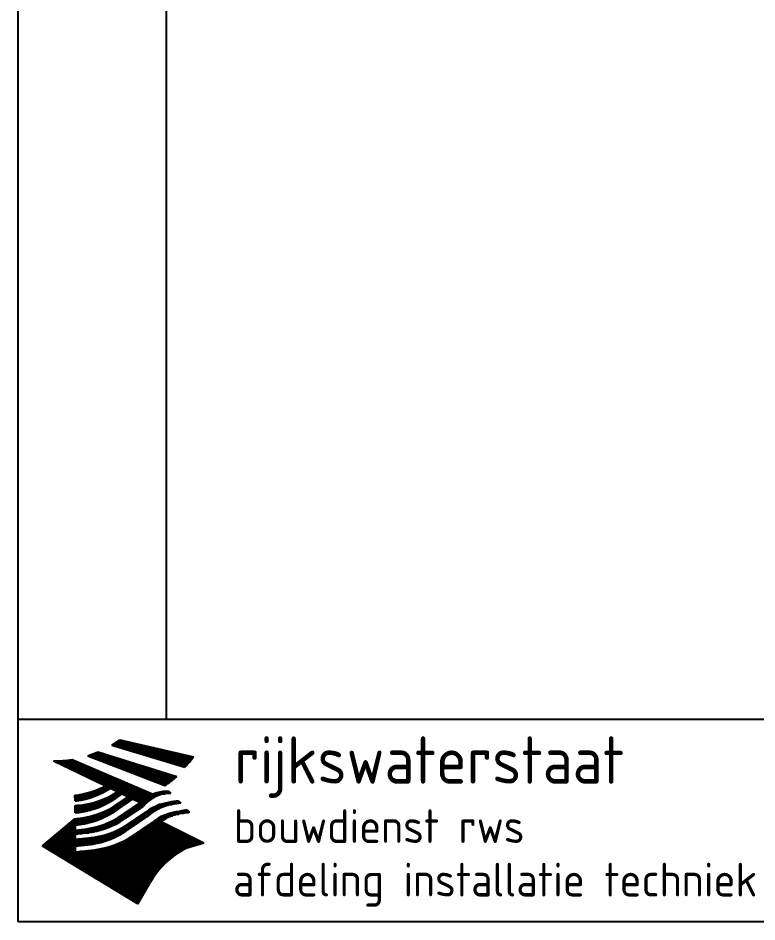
# Model space of a CAD drawing. Extents: x 0 to 386, y 0 to 277.
# Drawn here: x 0 to 54.7, y 0 to 67 of the extents above; entities that cross this region are included whole.
import ezdxf

# ---------------------------------------------------------------- set-up
doc = ezdxf.new("R2010")
doc.units = 0
doc.header["$MEASUREMENT"] = 0
doc.layers.get('0').update_dxf_attribs({"linetype": 'CONTINUOUS'})
doc.layers.add('OH', color=3, linetype='CONTINUOUS')
doc.styles.add('ISO', font='isocp.shx')

# ---------------------------------------------------------------- blocks, each defined once
blk = doc.blocks.new('*X8')
at = {"color": 0}
for p, q in [((221.55, 223.75), (228.18, 223.75)), ((222.99, 224.38), (231.71, 224.38)), ((224.68, 225), (235.96, 225)), ((227.19, 225.62), (235.37, 225.62)), ((194.58, 216.25), (200.85, 216.25)), ((195.49, 216.88), (201.77, 216.88)), ((196.41, 217.5), (202.68, 217.5)), ((197.32, 218.12), (203.6, 218.12)), ((198.23, 218.75), (204.51, 218.75)), ((199.15, 219.38), (205.42, 219.38)), ((200.06, 220), (206.34, 220)), ((200.97, 220.62), (206.55, 220.62)), ((201.89, 221.25), (205.33, 221.25)), ((202.8, 221.88), (204.11, 221.88)), ((210.6, 216.25), (216.18, 216.25)), ((211.51, 216.88), (216.81, 216.88)), ((212.43, 217.5), (217.48, 217.5)), ((213.34, 218.12), (218.19, 218.12)), ((214.11, 218.75), (218.95, 218.75)), ((214.81, 219.38), (219.76, 219.38)), ((215.55, 220), (220.63, 220)), ((216.35, 220.62), (221.57, 220.62)), ((217.22, 221.25), (222.59, 221.25)), ((218.15, 221.88), (223.7, 221.88)), ((219.17, 222.5), (224.93, 222.5)), ((220.29, 223.12), (226.32, 223.12)), ((228.18, 216.25), (237.19, 216.25)), ((230.36, 216.88), (240.7, 216.88)), ((233.29, 217.5), (243.37, 217.5)), ((236.27, 218.12), (242.75, 218.12)), ((181.32, 209.38), (190.64, 209.38)), ((182.9, 210), (191.67, 210)), ((184.37, 210.62), (192.66, 210.62)), ((185.74, 211.25), (193.62, 211.25)), ((187.04, 211.88), (194.54, 211.88)), ((188.27, 212.5), (195.42, 212.5)), ((189.44, 213.12), (196.29, 213.12)), ((190.56, 213.75), (197.2, 213.75)), ((191.63, 214.38), (198.11, 214.38)), ((192.65, 215), (199.03, 215)), ((193.63, 215.62), (199.94, 215.62)), ((200.55, 209.38), (206.83, 209.38)), ((201.47, 210), (207.74, 210)), ((202.38, 210.62), (208.65, 210.62)), ((203.29, 211.25), (209.57, 211.25)), ((204.21, 211.88), (210.48, 211.88)), ((205.12, 212.5), (211.39, 212.5)), ((206.03, 213.12), (212.31, 213.12)), ((206.95, 213.75), (213.22, 213.75)), ((207.86, 214.38), (214.13, 214.38)), ((208.77, 215), (215.01, 215)), ((209.69, 215.62), (215.58, 215.62)), ((215.4, 209.38), (221.11, 209.38)), ((216.31, 210), (221.98, 210)), ((217.21, 210.62), (222.91, 210.62)), ((218.08, 211.25), (223.9, 211.25)), ((219, 211.88), (224.97, 211.88)), ((219.99, 212.5), (226.12, 212.5)), ((221.05, 213.12), (227.38, 213.12)), ((222.19, 213.75), (228.77, 213.75)), ((223.45, 214.38), (230.33, 214.38)), ((224.83, 215), (232.15, 215)), ((226.38, 215.62), (234.36, 215.62)), ((235.38, 209.38), (246, 209.38)), ((237.78, 210), (249.73, 210)), ((241.17, 210.62), (249.98, 210.62)), ((244.57, 211.25), (249.39, 211.25)), ((158.81, 202.5), (174.74, 202.5)), ((159.56, 203.12), (176.79, 203.12)), ((160.32, 203.75), (178.64, 203.75)), ((161.08, 204.38), (180.33, 204.38)), ((161.83, 205), (181.9, 205)), ((166.5, 205.62), (183.36, 205.62)), ((170.35, 206.25), (184.74, 206.25)), ((173.24, 206.88), (186.04, 206.88)), ((175.65, 207.5), (187.27, 207.5)), ((177.74, 208.12), (188.45, 208.12)), ((179.61, 208.75), (189.57, 208.75)), ((188.67, 202.5), (196.43, 202.5)), ((190.02, 203.12), (197.5, 203.12)), ((191.29, 203.75), (198.51, 203.75)), ((192.5, 204.38), (199.49, 204.38)), ((193.66, 205), (200.43, 205)), ((194.76, 205.62), (201.35, 205.62)), ((195.81, 206.25), (202.26, 206.25)), ((196.82, 206.88), (203.17, 206.88)), ((197.8, 207.5), (204.09, 207.5)), ((198.73, 208.12), (205, 208.12)), ((199.64, 208.75), (205.91, 208.75)), ((205.35, 202.5), (211.62, 202.5)), ((206.26, 203.12), (212.54, 203.12)), ((207.18, 203.75), (213.45, 203.75)), ((208.09, 204.38), (214.36, 204.38)), ((209, 205), (215.28, 205)), ((209.92, 205.62), (216.19, 205.62)), ((210.83, 206.25), (217.1, 206.25)), ((211.74, 206.88), (218.02, 206.88)), ((212.66, 207.5), (218.78, 207.5)), ((213.57, 208.12), (219.52, 208.12)), ((214.48, 208.75), (220.29, 208.75)), ((221.9, 202.5), (229.44, 202.5)), ((222.73, 203.12), (228.83, 203.12)), ((223.61, 203.75), (229.78, 203.75)), ((224.54, 204.38), (230.79, 204.38)), ((225.52, 205), (231.88, 205)), ((226.58, 205.62), (233.08, 205.62)), ((227.71, 206.25), (234.39, 206.25)), ((228.93, 206.88), (235.87, 206.88)), ((230.27, 207.5), (237.58, 207.5)), ((231.76, 208.12), (239.62, 208.12)), ((233.43, 208.75), (242.32, 208.75)), ((150.49, 195.62), (179.32, 195.62)), ((151.25, 196.25), (181.68, 196.25)), ((152.01, 196.88), (162.31, 196.88)), ((152.76, 197.5), (162.31, 197.5)), ((153.52, 198.12), (162.31, 198.12)), ((154.27, 198.75), (162.31, 198.75)), ((155.03, 199.38), (162.31, 199.38)), ((155.78, 200), (162.31, 200)), ((156.54, 200.62), (166.02, 200.62)), ((157.3, 201.25), (169.65, 201.25)), ((158.05, 201.88), (172.4, 201.88)), ((166.93, 196.88), (183.74, 196.88)), ((171.93, 197.5), (185.59, 197.5)), ((175.29, 198.12), (187.28, 198.12)), ((177.96, 198.75), (188.84, 198.75)), ((180.23, 199.38), (190.29, 199.38)), ((182.23, 200), (191.65, 200)), ((184.04, 200.62), (192.94, 200.62)), ((185.7, 201.25), (194.16, 201.25)), ((187.24, 201.88), (195.33, 201.88)), ((193.32, 195.62), (201.59, 195.62)), ((194.71, 196.25), (202.53, 196.25)), ((196.01, 196.88), (203.43, 196.88)), ((197.24, 197.5), (204.32, 197.5)), ((198.41, 198.12), (205.23, 198.12)), ((199.53, 198.75), (206.14, 198.75)), ((200.6, 199.38), (207.06, 199.38)), ((201.62, 200), (207.97, 200)), ((202.6, 200.62), (208.88, 200.62)), ((203.52, 201.25), (209.8, 201.25)), ((204.44, 201.88), (210.71, 201.88)), ((211.94, 195.62), (243.26, 195.62)), ((212.85, 196.25), (242.01, 196.25)), ((213.77, 196.88), (240.75, 196.88)), ((214.68, 197.5), (239.49, 197.5)), ((215.59, 198.12), (238.24, 198.12)), ((216.51, 198.75), (236.98, 198.75)), ((217.42, 199.38), (235.72, 199.38)), ((218.33, 200), (234.47, 200)), ((219.25, 200.62), (233.21, 200.62)), ((220.16, 201.25), (231.95, 201.25)), ((221.07, 201.88), (230.7, 201.88)), ((142.18, 188.75), (187.99, 188.75)), ((142.93, 189.38), (162.31, 189.38)), ((143.69, 190), (162.31, 190)), ((144.45, 190.62), (162.31, 190.62)), ((145.2, 191.25), (162.31, 191.25)), ((145.96, 191.88), (162.31, 191.88)), ((146.71, 192.5), (162.31, 192.5)), ((147.47, 193.12), (162.31, 193.12)), ((148.23, 193.75), (167.5, 193.75)), ((148.98, 194.38), (172.86, 194.38)), ((149.74, 195), (176.52, 195)), ((163.35, 189.38), (189.62, 189.38)), ((168.98, 190), (191.13, 190)), ((174.78, 190.62), (192.54, 190.62)), ((179, 191.25), (193.88, 191.25)), ((182.02, 191.88), (195.14, 191.88)), ((184.49, 192.5), (196.34, 192.5)), ((186.63, 193.12), (197.48, 193.12)), ((188.53, 193.75), (198.57, 193.75)), ((190.26, 194.38), (199.62, 194.38)), ((191.85, 195), (200.63, 195)), ((201.26, 188.75), (257.09, 188.75)), ((202.39, 189.38), (255.83, 189.38)), ((203.47, 190), (254.57, 190)), ((204.5, 190.62), (253.32, 190.62)), ((205.5, 191.25), (252.06, 191.25)), ((206.45, 191.88), (250.8, 191.88)), ((207.37, 192.5), (249.55, 192.5)), ((208.28, 193.12), (248.29, 193.12)), ((209.2, 193.75), (247.03, 193.75)), ((210.11, 194.38), (245.78, 194.38)), ((211.03, 195), (244.52, 195)), ((136.89, 184.38), (166.24, 184.38)), ((137.64, 185), (171.87, 185)), ((137.65, 183.75), (162.31, 183.75)), ((138.4, 185.62), (176.48, 185.62)), ((138.68, 183.12), (162.31, 183.12)), ((139.16, 186.25), (179.57, 186.25)), ((139.71, 182.5), (162.31, 182.5)), ((139.91, 186.88), (182.1, 186.88)), ((140.67, 187.5), (184.28, 187.5)), ((140.74, 181.88), (162.31, 181.88)), ((141.42, 188.12), (186.23, 188.12)), ((181.64, 181.88), (246.84, 181.88)), ((184.69, 182.5), (248.2, 182.5)), ((187.19, 183.12), (250.29, 183.12)), ((189.35, 183.75), (252.38, 183.75)), ((191.28, 184.38), (254.46, 184.38)), ((193.02, 185), (256.55, 185)), ((194.63, 185.62), (258.64, 185.62)), ((197.52, 186.88), (260.86, 186.88)), ((198.83, 187.5), (259.6, 187.5)), ((200.08, 188.12), (258.34, 188.12)), ((260.72, 186.25), (260.81, 186.25)), ((141.77, 181.25), (162.31, 181.25)), ((142.8, 180.62), (162.31, 180.62)), ((143.83, 180), (162.31, 180)), ((144.86, 179.38), (242.64, 179.38)), ((145.89, 178.75), (241.69, 178.75)), ((146.92, 178.12), (240.77, 178.12)), ((147.95, 177.5), (239.88, 177.5)), ((148.98, 176.88), (239.02, 176.88)), ((150.01, 176.25), (238.18, 176.25)), ((151.04, 175.62), (237.37, 175.62)), ((152.07, 175), (236.59, 175)), ((153.1, 174.38), (235.82, 174.38)), ((166.1, 180), (243.63, 180)), ((171.73, 180.62), (244.66, 180.62)), ((177.35, 181.25), (245.72, 181.25)), ((154.13, 173.75), (235.08, 173.75)), ((155.16, 173.12), (234.36, 173.12)), ((156.19, 172.5), (233.66, 172.5)), ((157.22, 171.88), (232.97, 171.88)), ((158.25, 171.25), (232.31, 171.25)), ((159.28, 170.62), (231.66, 170.62)), ((160.31, 170), (231.03, 170)), ((161.34, 169.38), (230.41, 169.38)), ((162.36, 168.75), (229.81, 168.75)), ((163.39, 168.12), (229.22, 168.12)), ((164.42, 167.5), (228.65, 167.5)), ((165.45, 166.88), (228.09, 166.88)), ((166.48, 166.25), (227.55, 166.25)), ((167.51, 165.62), (227.01, 165.62)), ((168.54, 165), (226.49, 165)), ((169.57, 164.38), (225.98, 164.38)), ((170.6, 163.75), (225.49, 163.75)), ((171.63, 163.12), (225, 163.12)), ((172.66, 162.5), (224.53, 162.5)), ((173.69, 161.88), (224.07, 161.88)), ((174.72, 161.25), (223.61, 161.25)), ((175.75, 160.62), (223.17, 160.62)), ((176.78, 160), (222.74, 160)), ((177.81, 159.38), (222.32, 159.38)), ((178.84, 158.75), (221.91, 158.75)), ((179.87, 158.12), (221.5, 158.12)), ((180.9, 157.5), (221.11, 157.5)), ((181.93, 156.88), (220.73, 156.88)), ((182.96, 156.25), (220.35, 156.25)), ((183.99, 155.62), (219.98, 155.62)), ((185.02, 155), (219.62, 155)), ((186.05, 154.38), (219.25, 154.38)), ((187.08, 153.75), (218.88, 153.75)), ((188.11, 153.12), (218.52, 153.12)), ((189.14, 152.5), (218.15, 152.5)), ((190.17, 151.88), (217.79, 151.88)), ((191.2, 151.25), (217.42, 151.25)), ((192.23, 150.62), (217.05, 150.62)), ((193.26, 150), (216.69, 150)), ((194.29, 149.38), (216.32, 149.38)), ((195.32, 148.75), (215.95, 148.75)), ((196.35, 148.12), (215.59, 148.12)), ((197.38, 147.5), (215.22, 147.5)), ((198.41, 146.88), (214.85, 146.88)), ((199.44, 146.25), (214.49, 146.25)), ((200.47, 145.62), (214.12, 145.62)), ((201.5, 145), (213.76, 145)), ((202.53, 144.38), (213.39, 144.38)), ((203.56, 143.75), (213.02, 143.75)), ((204.59, 143.12), (212.66, 143.12)), ((205.62, 142.5), (212.29, 142.5)), ((206.65, 141.88), (211.92, 141.88)), ((207.68, 141.25), (211.56, 141.25)), ((208.71, 140.62), (211.19, 140.62)), ((209.74, 140), (210.83, 140))]:
    blk.add_line(p, q, dxfattribs=at)
blk = doc.blocks.new('*X9')
at = {"color": 0}
for p, q in [((196.12, 265.62), (198.68, 265.62)), ((190.62, 261.88), (214.85, 261.88)), ((191.47, 262.5), (212.15, 262.5)), ((192.48, 263.12), (209.46, 263.12)), ((192.7, 261.25), (217.54, 261.25)), ((193.45, 263.75), (206.76, 263.75)), ((194.37, 264.38), (204.07, 264.38)), ((194.78, 260.62), (220.23, 260.62)), ((195.26, 265), (201.37, 265)), ((196.87, 260), (222.93, 260)), ((198.95, 259.38), (225.62, 259.38)), ((201.03, 258.75), (228.32, 258.75)), ((203.11, 258.12), (231.01, 258.12)), ((172.2, 253.75), (189.71, 253.75)), ((173.44, 253.12), (191.69, 253.12)), ((174, 254.38), (187.74, 254.38)), ((175.07, 252.5), (193.67, 252.5)), ((175.63, 255), (185.76, 255)), ((176.7, 251.88), (195.64, 251.88)), ((177.14, 255.62), (183.79, 255.62)), ((178.33, 251.25), (197.62, 251.25)), ((178.53, 256.25), (181.81, 256.25)), ((205.19, 257.5), (233.71, 257.5)), ((207.27, 256.88), (236.4, 256.88)), ((209.36, 256.25), (239.09, 256.25)), ((211.44, 255.62), (241.79, 255.62)), ((213.52, 255), (244.48, 255)), ((215.6, 254.38), (247.18, 254.38)), ((217.68, 253.75), (249.87, 253.75)), ((219.76, 253.12), (252.57, 253.12)), ((221.85, 252.5), (253.33, 252.5)), ((223.93, 251.88), (252.85, 251.88)), ((226.01, 251.25), (252.37, 251.25)), ((146.41, 249.38), (163.36, 249.38)), ((147.71, 248.75), (164.83, 248.75)), ((149.01, 248.12), (166.29, 248.12)), ((150.3, 247.5), (167.76, 247.5)), ((151.6, 246.88), (169.23, 246.88)), ((152.69, 250), (161.89, 250)), ((152.9, 246.25), (170.7, 246.25)), ((154.2, 245.62), (172.17, 245.62)), ((155.5, 245), (173.64, 245)), ((156.8, 244.38), (175.1, 244.38)), ((158.44, 250.62), (160.42, 250.62)), ((179.96, 250.62), (199.59, 250.62)), ((181.59, 250), (201.57, 250)), ((183.22, 249.38), (203.55, 249.38)), ((184.84, 248.75), (205.52, 248.75)), ((186.47, 248.12), (207.5, 248.12)), ((188.1, 247.5), (209.47, 247.5)), ((189.73, 246.88), (211.45, 246.88)), ((191.36, 246.25), (213.43, 246.25)), ((192.99, 245.62), (215.4, 245.62)), ((194.62, 245), (217.38, 245)), ((196.24, 244.38), (219.35, 244.38)), ((228.09, 250.62), (251.87, 250.62)), ((230.17, 250), (251.37, 250)), ((232.25, 249.38), (250.86, 249.38)), ((234.33, 248.75), (250.34, 248.75)), ((236.42, 248.12), (249.81, 248.12)), ((238.5, 247.5), (249.27, 247.5)), ((240.58, 246.88), (248.72, 246.88)), ((242.66, 246.25), (248.16, 246.25)), ((244.74, 245.62), (247.6, 245.62)), ((246.82, 245), (247.02, 245)), ((158.1, 243.75), (176.57, 243.75)), ((159.4, 243.12), (178.04, 243.12)), ((160.7, 242.5), (179.51, 242.5)), ((162, 241.88), (180.98, 241.88)), ((163.3, 241.25), (182.45, 241.25)), ((164.6, 240.62), (183.91, 240.62)), ((165.89, 240), (185.38, 240)), ((167.19, 239.38), (186.85, 239.38)), ((168.49, 238.75), (188.32, 238.75)), ((169.79, 238.12), (189.79, 238.12)), ((171.09, 237.5), (191.25, 237.5)), ((197.87, 243.75), (221.33, 243.75)), ((199.5, 243.12), (223.31, 243.12)), ((201.13, 242.5), (225.28, 242.5)), ((202.76, 241.88), (227.26, 241.88)), ((204.39, 241.25), (229.23, 241.25)), ((206.01, 240.62), (231.21, 240.62)), ((207.64, 240), (233.19, 240)), ((209.27, 239.38), (235.16, 239.38)), ((210.9, 238.75), (237.14, 238.75)), ((212.53, 238.12), (239.11, 238.12)), ((214.16, 237.5), (240.45, 237.5)), ((172.39, 236.88), (192.72, 236.88)), ((173.69, 236.25), (194.19, 236.25)), ((174.99, 235.62), (195.66, 235.62)), ((176.29, 235), (197.13, 235)), ((177.59, 234.38), (198.6, 234.38)), ((178.89, 233.75), (200.06, 233.75)), ((180.19, 233.12), (201.53, 233.12)), ((181.48, 232.5), (203, 232.5)), ((182.78, 231.88), (204.47, 231.88)), ((184.08, 231.25), (205.94, 231.25)), ((185.38, 230.62), (207.41, 230.62)), ((215.79, 236.88), (239.75, 236.88)), ((217.41, 236.25), (239.02, 236.25)), ((219.04, 235.62), (238.27, 235.62)), ((220.67, 235), (237.49, 235)), ((222.3, 234.38), (236.68, 234.38)), ((223.93, 233.75), (235.84, 233.75)), ((225.56, 233.12), (234.98, 233.12)), ((227.18, 232.5), (234.07, 232.5)), ((228.81, 231.88), (233.13, 231.88)), ((230.44, 231.25), (232.15, 231.25)), ((186.68, 230), (208.87, 230)), ((187.98, 229.38), (210.34, 229.38)), ((189.28, 228.75), (211.81, 228.75)), ((190.58, 228.12), (213.28, 228.12)), ((191.88, 227.5), (214.75, 227.5)), ((193.18, 226.88), (216.22, 226.88)), ((194.48, 226.25), (217.68, 226.25)), ((195.77, 225.62), (219.15, 225.62)), ((197.07, 225), (220.62, 225)), ((198.37, 224.38), (222.09, 224.38)), ((199.67, 223.75), (221.87, 223.75)), ((200.97, 223.12), (220.93, 223.12)), ((202.27, 222.5), (219.98, 222.5)), ((203.57, 221.88), (219.04, 221.88)), ((204.87, 221.25), (218.09, 221.25)), ((206.17, 220.62), (217.15, 220.62)), ((207.47, 220), (216.2, 220)), ((208.77, 219.38), (215.26, 219.38)), ((210.07, 218.75), (214.31, 218.75)), ((211.36, 218.12), (213.37, 218.12))]:
    blk.add_line(p, q, dxfattribs=at)
blk = doc.blocks.new('*X7')
at = {"color": 0}
for p, q in [((185.78, 230.62), (187.01, 230.62)), ((165.59, 223.75), (180.37, 223.75)), ((168.84, 224.38), (181.78, 224.38)), ((171.44, 225), (183.1, 225)), ((173.67, 225.62), (184.36, 225.62)), ((175.64, 226.25), (185.55, 226.25)), ((177.42, 226.88), (186.68, 226.88)), ((179.06, 227.5), (187.77, 227.5)), ((180.57, 228.12), (188.81, 228.12)), ((181.99, 228.75), (189.81, 228.75)), ((183.33, 229.38), (189.46, 229.38)), ((184.59, 230), (188.23, 230)), ((191.25, 223.75), (197.84, 223.75)), ((192.32, 224.38), (198.76, 224.38)), ((193.35, 225), (198, 225)), ((194.31, 225.62), (196.78, 225.62)), ((195.22, 226.25), (195.56, 226.25)), ((162.07, 223.12), (178.88, 223.12)), ((162.11, 222.5), (177.26, 222.5)), ((162.14, 221.88), (175.52, 221.88)), ((162.18, 221.25), (173.59, 221.25)), ((162.21, 220.62), (171.44, 220.62)), ((162.24, 220), (168.96, 220)), ((162.28, 219.38), (165.95, 219.38)), ((170.29, 216.25), (185.71, 216.25)), ((173.47, 216.88), (186.95, 216.88)), ((176.02, 217.5), (188.12, 217.5)), ((178.21, 218.12), (189.25, 218.12)), ((180.14, 218.75), (190.32, 218.75)), ((181.9, 219.38), (191.35, 219.38)), ((183.51, 220), (192.35, 220)), ((185, 220.62), (193.3, 220.62)), ((186.39, 221.25), (194.22, 221.25)), ((187.71, 221.88), (195.11, 221.88)), ((188.95, 222.5), (196.02, 222.5)), ((190.13, 223.12), (196.93, 223.12)), ((162.31, 215), (183.02, 215)), ((162.31, 214.38), (181.54, 214.38)), ((162.31, 213.75), (179.96, 213.75)), ((162.31, 213.12), (178.25, 213.12)), ((162.31, 212.5), (176.37, 212.5)), ((162.31, 211.88), (174.28, 211.88)), ((162.31, 211.25), (171.89, 211.25)), ((162.31, 210.62), (169.03, 210.62)), ((162.31, 210), (165.25, 210)), ((165.58, 215.62), (184.4, 215.62))]:
    blk.add_line(p, q, dxfattribs=at)
blk = doc.blocks.new('AL000033')
at = {"layer": 'OH', "color": 7}
for p, q in [((-1.226, 3.937), (3.293, 2.58)), ((-0.727, 4.27), (3.825, 3.214)), ((-2.078, 3.533), (2.785, 1.995)), ((-4.816, 2.964), (0.537, 0.389)), ((-3.672, 3.051), (1.338, 0.918)), ((-2.705, 3.278), (2.055, 1.451)), ((-1.249, 1.303), (-1.554, 1.459)), ((-3.48, 0.49), (-3.499, 0.844)), ((-0.946, 1.015), (-0.835, 1.091)), ((-0.866, 0.306), (-0.196, 0.764)), ((-0.846, 0.74), (-0.548, 0.944)), ((-0.835, 1.091), (-0.548, 0.944)), ((-0.766, 0.031), (0.091, 0.617)), ((-0.196, 0.764), (0.091, 0.617)), ((1.338, 0.918), (0.537, 0.389)), ((2.32, 1.081), (2.431, 0.963)), ((-3.48, 0.49), (-3.399, 0.499)), ((-3.48, 0.207), (-3.331, 0.224)), ((-3.48, -0.243), (-3.48, 0.207)), ((-0.508, -0.326), (0.632, 0.454)), ((-0.408, -0.601), (0.732, 0.179)), ((2.906, 0.483), (3.031, 0.358)), ((-3.48, -0.243), (-3.231, -0.215)), ((-0.244, -0.958), (0.896, -0.178)), ((-0.144, -1.233), (0.996, -0.453)), ((3.443, -0.07), (3.575, -0.21)), ((-3.499, -0.601), (-5.523, -2.274)), ((-3.48, -0.605), (-3.25, -0.579)), ((-3.48, -1), (-3.15, -0.963)), ((-3.48, -1), (-3.48, -1.308)), ((0.102, -1.632), (1.242, -0.852)), ((1.82, -0.782), (4.463, -2.096)), ((-3.48, -1.308), (-2.893, -1.242)), ((-3.48, -1.563), (-2.793, -1.486)), ((-3.48, -1.563), (-3.48, -1.876)), ((-3.48, -1.876), (-2.629, -1.781)), ((-3.48, -2.302), (-2.529, -2.196)), ((4.352, -2.124), (-0.773, -2.124)), ((3.354, -2.428), (4.463, -2.096)), ((4.463, -2.096), (4.389, -2.12)), ((0.379, -5.856), (-5.523, -2.274)), ((-3.48, -2.302), (-3.48, -2.65)), ((-3.48, -2.65), (-2.283, -2.517)), ((0.379, -5.856), (1.148, -4.543))]:
    blk.add_line(p, q, dxfattribs=at)
for centre, radius, start, end in [((-3.577, 7.998), 4.693, 300.0654, 307.393), ((-4.155, 7.734), 4.686, 288.0217, 296.3084), ((-4.768, 9.901), 6.937, 269.6055, 279.0886), ((-2.281, 7.792), 7.631, 316.9248, 323.1399), ((-0.364, 5.458), 4.68, 301.1147, 312.2814), ((-4.079, 6.062), 5.25, 276.3402, 298.7463), ((-4.157, 5.804), 5.359, 278.129, 302.868), ((-3.703, 5.335), 5.124, 274.164, 302.5474), ((-3.971, 5.087), 5.353, 277.9472, 305.7139), ((2.25, -1.234), 2.337, 107.4286, 133.7799), ((2.607, -1.466), 2.494, 110.4143, 138.7411), ((2.217, -1.526), 2.609, 87.7348, 104.8316), ((2.54, -2.528), 3.493, 91.7838, 103.2817), ((-3.83, 4.638), 5.25, 273.6149, 304.3803), ((-3.98, 4.386), 5.413, 278.8115, 306.4242), ((2.71, -2.594), 3.021, 98.1566, 126.9045), ((3.015, -2.688), 3.011, 100.5835, 132.088), ((2.933, -2.002), 2.485, 90.634, 105.1984), ((3.264, -3.128), 3.493, 93.8342, 103.2817), ((-3.543, 4.012), 5.295, 277.0519, 304.973), ((3.284, -3.399), 3.264, 95.7581, 128.7216), ((3.455, -3.116), 2.85, 96.3886, 125.0052), ((3.608, -2.549), 2.485, 93.8141, 105.1984), ((3.941, -3.684), 3.493, 96.0135, 103.2817), ((-3.372, 3.732), 5.25, 276.3402, 304.3803), ((-3.07, 3.365), 5.165, 274.9043, 303.1745), ((-3.285, 3.115), 5.365, 278.1111, 305.8489), ((-2.862, 2.701), 5.25, 276.3402, 304.3803), ((5.979, -7.374), 5.6, 117.9568, 149.6251)]:
    blk.add_arc(centre, radius, start, end, dxfattribs=at)
at = {"layer": 'OH', "color": 7, "xscale": 0.07999999999999972, "yscale": 0.07999999999999972, "zscale": 0.07999999999999972}
for name in ['*X9', '*X7', '*X8']:
    blk.add_blockref(name, (-16.465, -17.017), dxfattribs=at)

msp = doc.modelspace()

# ---------------------------------------------------------------- linework, layer by layer
for p, q in [((0, 15), (0, 277)), ((0, 0), (0, 15))]:
    msp.add_line(p, q)
at = {"color": 1}
for p, q in [((11, 15), (11, 259)), ((382, 15), (0, 15))]:
    msp.add_line(p, q, dxfattribs=at)
at = {"layer": 'OH', "color": 1}
msp.add_line((382, 15), (0, 15), dxfattribs=at)
at = {"layer": 'OH'}
msp.add_line((0, 0), (0, 15), dxfattribs=at)
at = {"layer": 'OH', "color": 3}
msp.add_line((382, 0), (0, 0), dxfattribs=at)

# ---------------------------------------------------------------- block references
at = {"layer": 'OH', "xscale": 1.2, "yscale": 1.2, "zscale": 1.2}
msp.add_blockref('AL000033', (8.403, 8.37), dxfattribs=at)

# ---------------------------------------------------------------- texts
at = {"layer": 'OH', "color": 2, "style": 'ISO'}
msp.add_text('rijkswaterstaat', height=3.5, dxfattribs=at).set_placement((16.025, 10.243))
at = {"layer": 'OH', "color": 1, "style": 'ISO'}
for s, p in [('bouwdienst rws', (15.975, 5.845)), ('afdeling installatie techniek', (15.918, 1.882))]:
    msp.add_text(s, height=2.5, dxfattribs=at).set_placement(p)

doc.saveas('drawing.dxf')
